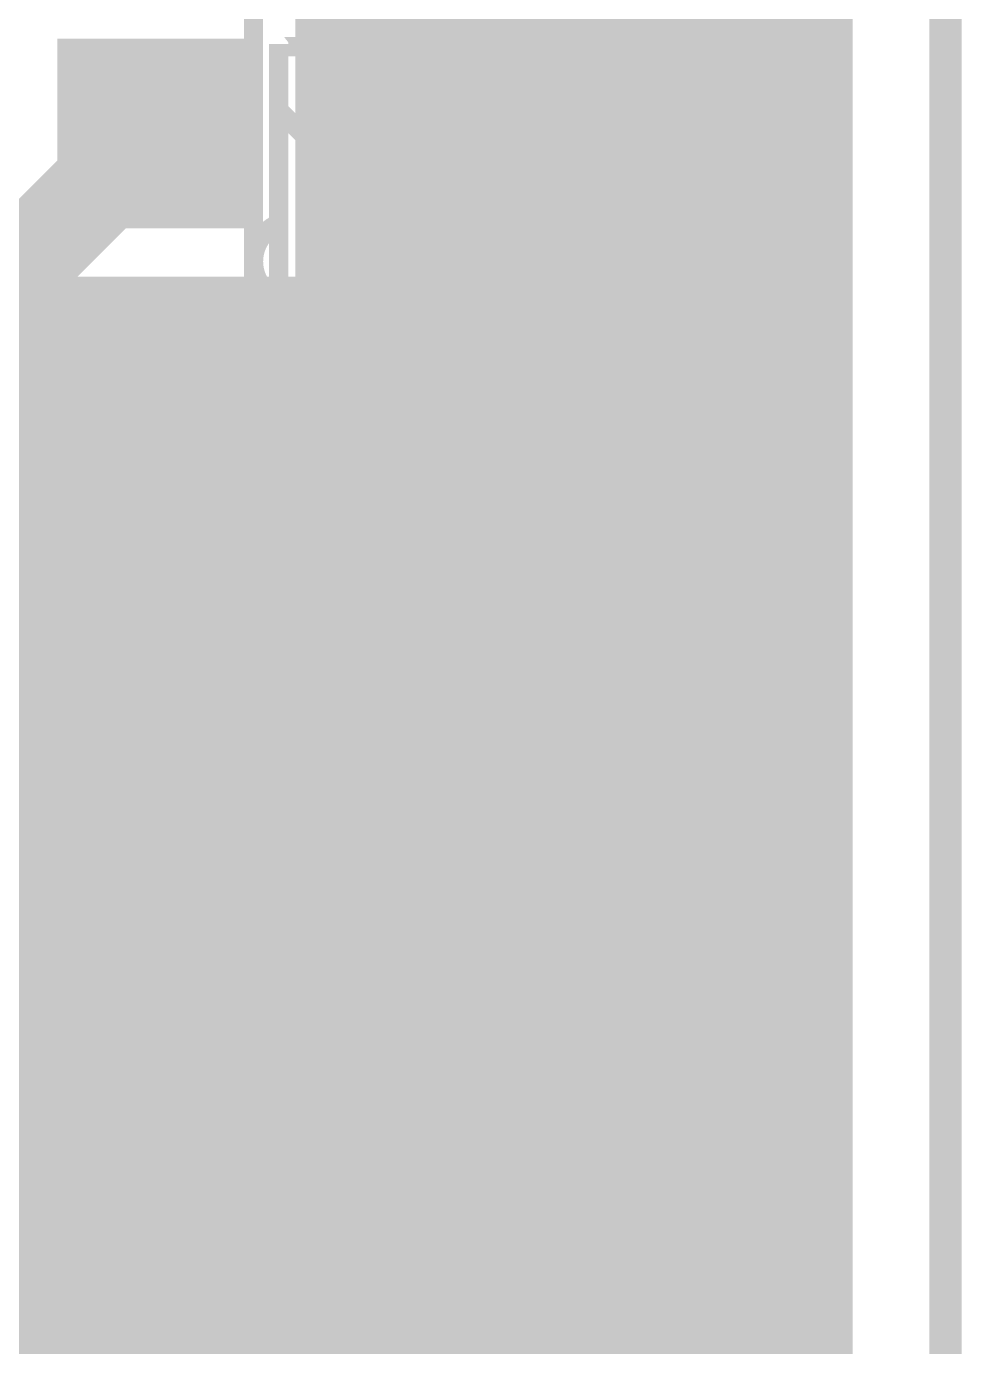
# Model space of a CAD drawing. Extents: x 980 to 1163, y 595 to 881.
# Drawn here: x 1138.9 to 1146.29, y 765.45 to 775.88 of the extents above; entities that cross this region are included whole.
import ezdxf

# ---------------------------------------------------------------- set-up
doc = ezdxf.new("R2010")
doc.units = 0
doc.header["$LTSCALE"] = 10
doc.header["$MEASUREMENT"] = 0
doc.layers.get('0').update_dxf_attribs({"linetype": 'CONTINUOUS'})
for name, color, linetype in [('22-304-2_BOT', 7, 'CONTINUOUS'), ('22-304-2_DRD', 7, 'CONTINUOUS'), ('22-304-2_DRL', 2, 'CONTINUOUS'), ('22-304-2_IN1', 4, 'CONTINUOUS'), ('22-304-2_IN2', 3, 'CONTINUOUS'), ('22-304-2_SMB', 5, 'CONTINUOUS'), ('22-304-2_SMT', 10, 'CONTINUOUS'), ('22-304-2_SPB', 14, 'CONTINUOUS'), ('22-304-2_SSB', 12, 'CONTINUOUS'), ('22-304-2_SST', 11, 'CONTINUOUS'), ('22-304-2_TOP', 13, 'CONTINUOUS'), ('THRUHOLE_TAP', 7, 'CONTINUOUS')]:
    doc.layers.add(name, color=color, linetype=linetype)

# ---------------------------------------------------------------- blocks, each defined once
blk = doc.blocks.new('RECTANGLE_3')
blk.add_solid([(0.4826, 0.4064), (0.4826, -0.4064), (-0.4826, 0.4064), (-0.4826, -0.4064)])
blk = doc.blocks.new('SQUARE_20')
blk.add_solid([(0.7493, 0.7493), (0.7493, -0.7493), (-0.7493, 0.7493), (-0.7493, -0.7493)])
blk = doc.blocks.new('ROUND_39')
at = {"const_width": 0.40005}
blk.add_lwpolyline([(-0.200024, 0, 1), (0.200024, 0, 1)], format="xyb", close=True, dxfattribs=at)
blk = doc.blocks.new('RECTANGLE_50')
blk.add_solid([(1.30048, 0.6477), (1.30048, -0.6477), (-1.30048, 0.6477), (-1.30048, -0.6477)])
blk = doc.blocks.new('ROUND_84')
at = {"const_width": 0.44958}
blk.add_lwpolyline([(-0.22479, 0, 1), (0.22479, 0, 1)], format="xyb", close=True, dxfattribs=at)
blk = doc.blocks.new('ROUND_88')
at = {"const_width": 0.10033}
blk.add_lwpolyline([(-0.050164, 0, 1), (0.050164, 0, 1)], format="xyb", close=True, dxfattribs=at)
blk = doc.blocks.new('ROUND_42')
at = {"const_width": 0.40005}
blk.add_lwpolyline([(-0.200024, 0, 1), (0.200024, 0, 1)], format="xyb", close=True, dxfattribs=at)
blk = doc.blocks.new('ROUND_80')
at = {"const_width": 0.10033}
blk.add_lwpolyline([(-0.050164, 0, 1), (0.050164, 0, 1)], format="xyb", close=True, dxfattribs=at)

msp = doc.modelspace()

# ---------------------------------------------------------------- linework, layer by layer
at = {"layer": '22-304-2_BOT'}
for points, const_width in [([(1145.297, 792.669), (1145.297, 735.499)], 0.254), ([(1145.145, 792.517), (1145.145, 735.712)], 0.254), ([(1144.916, 792.298), (1144.916, 735.991)], 0.254), ([(1144.459, 792.171), (1144.459, 769.032)], 0.254), ([(1144.688, 792.189), (1144.688, 736.235)], 0.254), ([(1141.259, 790.012), (1141.259, 770.848)], 0.254), ([(1141.487, 790.012), (1141.487, 770.848)], 0.254), ([(1141.716, 789.905), (1141.716, 770.848)], 0.254), ([(1141.944, 789.784), (1141.944, 770.848)], 0.254), ([(1142.173, 789.758), (1142.173, 751.422)], 0.254), ([(1142.402, 789.758), (1142.402, 751.422)], 0.254), ([(1142.63, 789.758), (1142.63, 769.032)], 0.254), ([(1142.859, 789.758), (1142.859, 769.032)], 0.254), ([(1144.23, 789.829), (1144.23, 769.032)], 0.254), ([(1143.087, 789.596), (1143.087, 769.032)], 0.254), ([(1144.002, 789.624), (1144.002, 769.032)], 0.254), ([(1143.316, 789.509), (1143.316, 769.032)], 0.254), ([(1143.545, 789.486), (1143.545, 769.032)], 0.254), ([(1143.773, 789.522), (1143.773, 769.032)], 0.254), ([(1141.147, 776.289), (1141.147, 773.774)], 0.254), ([(1145.297, 775.788), (1141.147, 775.788)], 0.254), ([(1145.297, 775.56), (1141.147, 775.56)], 0.254), ([(1145.297, 775.331), (1141.147, 775.331)], 0.254), ([(1145.297, 775.102), (1141.147, 775.102)], 0.254), ([(1145.297, 774.874), (1141.147, 774.874)], 0.254), ([(1145.297, 774.645), (1141.147, 774.645)], 0.254), ([(1145.297, 774.417), (1141.147, 774.417)], 0.254), ([(1145.297, 774.188), (1141.147, 774.188)], 0.254), ([(1145.297, 773.959), (1141.147, 773.959)], 0.254), ([(1145.297, 773.731), (1116.722, 773.731)], 0.254), ([(1141.147, 773.774), (1138.632, 773.774)], 0.254), ([(1138.973, 773.774), (1138.973, 770.848)], 0.254), ([(1139.201, 773.774), (1139.201, 770.848)], 0.254), ([(1139.43, 773.774), (1139.43, 770.848)], 0.254), ([(1139.658, 773.774), (1139.658, 770.848)], 0.254), ([(1139.887, 773.774), (1139.887, 770.848)], 0.254), ([(1140.116, 773.774), (1140.116, 770.848)], 0.254), ([(1140.344, 773.774), (1140.344, 770.848)], 0.254), ([(1140.573, 773.774), (1140.573, 770.848)], 0.254), ([(1140.801, 773.774), (1140.801, 770.848)], 0.254), ([(1141.03, 773.774), (1141.03, 770.848)], 0.254), ([(1145.297, 773.502), (1116.722, 773.502)], 0.254), ([(1145.297, 773.274), (1116.722, 773.274)], 0.254), ([(1145.297, 773.045), (1116.722, 773.045)], 0.254), ([(1145.297, 772.816), (1116.722, 772.816)], 0.254), ([(1145.297, 772.588), (1135.627, 772.588)], 0.254), ([(1145.297, 772.359), (1135.627, 772.359)], 0.254), ([(1145.297, 772.131), (1135.627, 772.131)], 0.254), ([(1145.297, 771.902), (1135.627, 771.902)], 0.254), ([(1145.297, 771.673), (1135.627, 771.673)], 0.254), ([(1145.297, 771.445), (1135.627, 771.445)], 0.254), ([(1145.297, 771.216), (1135.627, 771.216)], 0.254), ([(1145.297, 770.988), (1135.627, 770.988)], 0.254), ([(1140.344, 770.962), (1140.344, 769.692)], 0.254), ([(1140.344, 770.962), (1140.344, 769.692)], 0.254), ([(1142.153, 770.848), (1138.536, 770.848)], 0.254), ([(1140.344, 770.784), (1140.344, 769.692)], 0.381), ([(1142.153, 770.848), (1142.153, 768.536)], 0.254), ([(1145.297, 770.759), (1142.153, 770.759)], 0.254), ([(1145.297, 770.53), (1142.153, 770.53)], 0.254), ([(1145.297, 770.302), (1142.153, 770.302)], 0.254), ([(1145.297, 770.073), (1142.153, 770.073)], 0.254), ([(1145.297, 769.845), (1142.153, 769.845)], 0.254), ([(1138.599, 769.692), (1140.344, 769.692)], 0.381), ([(1142.089, 769.692), (1140.344, 769.692)], 0.381), ([(1145.297, 769.616), (1142.153, 769.616)], 0.254), ([(1145.297, 769.387), (1142.153, 769.387)], 0.254), ([(1145.297, 769.159), (1142.153, 769.159)], 0.254), ([(1143.519, 768.117), (1143.519, 769.184)], 0.254), ([(1144.51, 769.032), (1142.529, 769.032)], 0.254), ([(1142.529, 769.032), (1142.529, 767.609)], 0.254), ([(1143.519, 768.968), (1143.519, 768.117)], 0.381), ([(1144.51, 769.032), (1144.51, 767.609)], 0.254), ([(1142.529, 768.93), (1142.153, 768.93)], 0.254), ([(1145.297, 768.93), (1144.51, 768.93)], 0.254), ([(1142.529, 768.702), (1142.153, 768.702)], 0.254), ([(1145.297, 768.702), (1144.51, 768.702)], 0.254), ([(1139.94, 768.473), (1116.722, 768.473)], 0.254), ([(1140.108, 768.536), (1138.536, 768.536)], 0.254), ([(1138.973, 768.536), (1138.973, 767.546)], 0.254), ([(1139.201, 768.536), (1139.201, 767.546)], 0.254), ([(1139.43, 768.536), (1139.43, 767.546)], 0.254), ([(1139.658, 768.536), (1139.658, 768.255)], 0.254), ([(1139.887, 768.536), (1139.887, 768.445)], 0.254), ([(1142.153, 768.536), (1140.58, 768.536)], 0.254), ([(1142.529, 768.473), (1140.748, 768.473)], 0.254), ([(1140.801, 768.536), (1140.801, 768.445)], 0.254), ([(1141.03, 768.536), (1141.03, 768.255)], 0.254), ([(1141.259, 768.536), (1141.259, 767.546)], 0.254), ([(1141.487, 768.536), (1141.487, 767.546)], 0.254), ([(1141.716, 768.536), (1141.716, 767.546)], 0.254), ([(1141.944, 768.536), (1141.944, 767.546)], 0.254), ([(1145.297, 768.473), (1144.51, 768.473)], 0.254), ([(1139.648, 768.244), (1128.635, 768.244)], 0.254), ([(1142.529, 768.244), (1141.038, 768.244)], 0.254), ([(1142.592, 768.117), (1143.519, 768.117)], 0.381), ([(1144.446, 768.117), (1143.519, 768.117)], 0.381), ([(1145.297, 768.244), (1144.51, 768.244)], 0.254), ([(1139.509, 768.016), (1128.635, 768.016)], 0.254), ([(1142.529, 768.016), (1141.18, 768.016)], 0.254), ([(1145.297, 768.016), (1144.51, 768.016)], 0.254), ([(1140.344, 767.66), (1140.344, 766.39)], 0.635), ([(1140.344, 767.66), (1140.344, 766.39)], 0.635), ([(1139.445, 767.787), (1135.627, 767.787)], 0.254), ([(1142.529, 767.787), (1141.243, 767.787)], 0.254), ([(1145.297, 767.787), (1144.51, 767.787)], 0.254), ([(1139.443, 767.559), (1135.627, 767.559)], 0.254), ([(1139.443, 767.546), (1138.536, 767.546)], 0.254), ([(1142.153, 767.546), (1141.243, 767.546)], 0.254), ([(1142.529, 767.559), (1141.246, 767.559)], 0.254), ([(1142.153, 767.546), (1142.153, 765.234)], 0.254), ([(1142.529, 767.609), (1142.529, 767.203)], 0.254), ([(1144.51, 767.609), (1144.51, 767.203)], 0.254), ([(1145.297, 767.559), (1144.51, 767.559)], 0.254), ([(1142.529, 767.33), (1142.153, 767.33)], 0.254), ([(1145.297, 767.33), (1144.51, 767.33)], 0.254), ([(1142.529, 767.203), (1142.529, 765.781)], 0.254), ([(1144.51, 767.203), (1144.51, 765.781)], 0.254), ([(1142.529, 767.101), (1142.153, 767.101)], 0.254), ([(1145.297, 767.101), (1144.51, 767.101)], 0.254), ([(1142.529, 766.873), (1142.153, 766.873)], 0.254), ([(1145.297, 766.873), (1144.51, 766.873)], 0.254), ([(1143.519, 766.695), (1143.519, 765.628), (1143.519, 766.695)], 0.254), ([(1142.529, 766.644), (1142.153, 766.644)], 0.254), ([(1145.297, 766.644), (1144.51, 766.644)], 0.254), ([(1142.529, 766.416), (1142.153, 766.416)], 0.254), ([(1145.297, 766.416), (1144.51, 766.416)], 0.254), ([(1142.529, 766.187), (1142.153, 766.187)], 0.254), ([(1145.297, 766.187), (1144.51, 766.187)], 0.254), ([(1142.529, 765.958), (1142.153, 765.958)], 0.254), ([(1145.297, 765.958), (1144.51, 765.958)], 0.254), ([(1142.625, 765.781), (1142.529, 765.781)], 0.254), ([(1144.51, 765.781), (1144.413, 765.781)], 0.254), ([(1144.459, 765.781), (1144.459, 751.422)], 0.254), ([(1142.618, 765.73), (1142.153, 765.73)], 0.254), ([(1145.297, 765.73), (1144.421, 765.73)], 0.254), ([(1142.62, 765.501), (1142.153, 765.501)], 0.254), ([(1142.63, 765.445), (1142.63, 751.422)], 0.254), ([(1145.297, 765.501), (1144.418, 765.501)], 0.254)]:
    msp.add_lwpolyline(points, dxfattribs=dict(at, const_width=const_width))
at = {"layer": '22-304-2_BOT', "const_width": 0.254}
for points in [[(1140.108, 768.536, 0.339035), (1139.437, 767.66)], [(1141.251, 767.66, 0.339034), (1140.58, 768.536)], [(1139.437, 767.66, 0.031532), (1139.445, 767.546)], [(1141.243, 767.546, 0.031621), (1141.251, 767.66)], [(1142.625, 765.781, 0.042233), (1142.612, 765.628)], [(1142.625, 765.781, 0.042233), (1142.612, 765.628)], [(1144.426, 765.628, 0.042233), (1144.413, 765.781)], [(1144.426, 765.628, 0.042233), (1144.413, 765.781)], [(1142.612, 765.628, 0.414214), (1143.519, 764.721)], [(1142.612, 765.628, 0.414214), (1143.519, 764.721)], [(1143.519, 764.721, 0.414214), (1144.426, 765.628)], [(1143.519, 764.721, 0.414214), (1144.426, 765.628)]]:
    msp.add_lwpolyline(points, format="xyb", dxfattribs=at)
at = {"layer": '22-304-2_DRD', "const_width": 0.254}
for points in [[(1051.358, 645.692), (1051.358, 787.691), (1054.36, 790.69), (1093.159, 790.69), (1096.158, 787.691), (1096.158, 730.69), (1099.158, 727.691), (1143.159, 727.691), (1146.158, 730.69), (1146.158, 819.692), (1143.159, 822.692), (1121.66, 822.692), (1113.659, 830.69), (1113.659, 856.69), (1105.658, 864.691), (1041.858, 864.691), (1033.86, 856.69), (1033.86, 830.69), (1025.859, 822.692), (1004.36, 822.692), (1001.361, 819.692), (1001.361, 758.691), (1024.36, 735.692), (1024.36, 645.692)], [(1139.89, 775.666), (1139.89, 774.396)], [(1140.525, 775.031), (1139.255, 775.031)], [(1140.09, 771.597), (1139.709, 771.216)], [(1140.09, 771.597), (1139.709, 771.216)], [(1140.598, 771.597), (1140.09, 771.597)], [(1140.598, 771.597), (1140.09, 771.597)], [(1140.979, 771.216), (1140.598, 771.597)], [(1140.979, 771.216), (1140.598, 771.597)], [(1140.09, 771.343), (1140.09, 771.216)], [(1140.217, 771.343), (1140.09, 771.343)], [(1140.09, 771.343), (1140.09, 771.216)], [(1140.217, 771.343), (1140.09, 771.343)], [(1140.217, 771.216), (1140.217, 771.343)], [(1140.217, 771.216), (1140.217, 771.343)], [(1140.471, 771.343), (1140.471, 771.216)], [(1140.598, 771.343), (1140.471, 771.343)], [(1140.471, 771.343), (1140.471, 771.216)], [(1140.598, 771.343), (1140.471, 771.343)], [(1140.598, 771.216), (1140.598, 771.343)], [(1140.598, 771.216), (1140.598, 771.343)], [(1139.709, 771.216), (1139.709, 770.708)], [(1139.709, 771.216), (1139.709, 770.708)], [(1140.09, 771.216), (1140.217, 771.216)], [(1140.09, 771.216), (1140.217, 771.216)], [(1140.471, 771.216), (1140.598, 771.216)], [(1140.471, 771.216), (1140.598, 771.216)], [(1140.979, 770.708), (1140.979, 771.216)], [(1140.979, 770.708), (1140.979, 771.216)], [(1140.217, 770.581), (1139.963, 770.835)], [(1140.217, 770.581), (1139.963, 770.835)], [(1140.725, 770.835), (1140.471, 770.581)], [(1140.725, 770.835), (1140.471, 770.581)], [(1139.709, 770.708), (1140.09, 770.327)], [(1139.709, 770.708), (1140.09, 770.327)], [(1140.598, 770.327), (1140.979, 770.708)], [(1140.598, 770.327), (1140.979, 770.708)], [(1140.471, 770.581), (1140.217, 770.581)], [(1140.471, 770.581), (1140.217, 770.581)], [(1140.09, 770.327), (1140.598, 770.327)], [(1140.09, 770.327), (1140.598, 770.327)], [(1143.265, 769.819), (1142.884, 769.438)], [(1143.773, 769.819), (1143.265, 769.819)], [(1144.154, 769.438), (1143.773, 769.819)], [(1143.265, 769.565), (1143.265, 769.438)], [(1143.392, 769.565), (1143.265, 769.565)], [(1143.392, 769.438), (1143.392, 769.565)], [(1143.646, 769.565), (1143.646, 769.438)], [(1143.773, 769.565), (1143.646, 769.565)], [(1143.773, 769.438), (1143.773, 769.565)], [(1142.884, 769.438), (1142.884, 768.93)], [(1143.265, 769.438), (1143.392, 769.438)], [(1143.646, 769.438), (1143.773, 769.438)], [(1144.154, 768.93), (1144.154, 769.438)], [(1143.392, 768.803), (1143.138, 769.057)], [(1143.9, 769.057), (1143.646, 768.803)], [(1142.884, 768.93), (1143.265, 768.549)], [(1143.773, 768.549), (1144.154, 768.93)], [(1143.646, 768.803), (1143.392, 768.803)], [(1143.265, 768.549), (1143.773, 768.549)], [(1140.09, 768.295), (1139.709, 767.914)], [(1140.09, 768.295), (1139.709, 767.914)], [(1140.598, 768.295), (1140.09, 768.295)], [(1140.598, 768.295), (1140.09, 768.295)], [(1140.979, 767.914), (1140.598, 768.295)], [(1140.979, 767.914), (1140.598, 768.295)], [(1140.09, 768.041), (1140.09, 767.914)], [(1140.217, 768.041), (1140.09, 768.041)], [(1140.09, 768.041), (1140.09, 767.914)], [(1140.217, 768.041), (1140.09, 768.041)], [(1140.217, 767.914), (1140.217, 768.041)], [(1140.217, 767.914), (1140.217, 768.041)], [(1140.471, 768.041), (1140.471, 767.914)], [(1140.598, 768.041), (1140.471, 768.041)], [(1140.471, 768.041), (1140.471, 767.914)], [(1140.598, 768.041), (1140.471, 768.041)], [(1140.598, 767.914), (1140.598, 768.041)], [(1140.598, 767.914), (1140.598, 768.041)], [(1139.709, 767.914), (1139.709, 767.406)], [(1139.709, 767.914), (1139.709, 767.406)], [(1140.09, 767.914), (1140.217, 767.914)], [(1140.09, 767.914), (1140.217, 767.914)], [(1140.471, 767.914), (1140.598, 767.914)], [(1140.471, 767.914), (1140.598, 767.914)], [(1140.979, 767.406), (1140.979, 767.914)], [(1140.979, 767.406), (1140.979, 767.914)], [(1140.217, 767.279), (1139.963, 767.533)], [(1140.217, 767.279), (1139.963, 767.533)], [(1140.725, 767.533), (1140.471, 767.279)], [(1140.725, 767.533), (1140.471, 767.279)], [(1139.709, 767.406), (1140.09, 767.025)], [(1139.709, 767.406), (1140.09, 767.025)], [(1140.598, 767.025), (1140.979, 767.406)], [(1140.598, 767.025), (1140.979, 767.406)], [(1140.471, 767.279), (1140.217, 767.279)], [(1140.471, 767.279), (1140.217, 767.279)], [(1140.09, 767.025), (1140.598, 767.025)], [(1140.09, 767.025), (1140.598, 767.025)], [(1143.265, 766.263), (1142.884, 765.882)], [(1143.265, 766.263), (1142.884, 765.882)], [(1143.773, 766.263), (1143.265, 766.263)], [(1143.773, 766.263), (1143.265, 766.263)], [(1144.154, 765.882), (1143.773, 766.263)], [(1144.154, 765.882), (1143.773, 766.263)], [(1143.265, 766.009), (1143.265, 765.882)], [(1143.392, 766.009), (1143.265, 766.009)], [(1143.265, 766.009), (1143.265, 765.882)], [(1143.392, 766.009), (1143.265, 766.009)], [(1143.392, 765.882), (1143.392, 766.009)], [(1143.392, 765.882), (1143.392, 766.009)], [(1143.646, 766.009), (1143.646, 765.882)], [(1143.773, 766.009), (1143.646, 766.009)], [(1143.646, 766.009), (1143.646, 765.882)], [(1143.773, 766.009), (1143.646, 766.009)], [(1143.773, 765.882), (1143.773, 766.009)], [(1143.773, 765.882), (1143.773, 766.009)], [(1142.884, 765.882), (1142.884, 765.374)], [(1142.884, 765.882), (1142.884, 765.374)], [(1143.265, 765.882), (1143.392, 765.882)], [(1143.265, 765.882), (1143.392, 765.882)], [(1143.646, 765.882), (1143.773, 765.882)], [(1143.646, 765.882), (1143.773, 765.882)], [(1144.154, 765.374), (1144.154, 765.882)], [(1144.154, 765.374), (1144.154, 765.882)], [(1143.392, 765.247), (1143.138, 765.501)], [(1143.392, 765.247), (1143.138, 765.501)], [(1143.9, 765.501), (1143.646, 765.247)], [(1143.9, 765.501), (1143.646, 765.247)], [(1142.884, 765.374), (1143.265, 764.993)], [(1142.884, 765.374), (1143.265, 764.993)], [(1143.773, 764.993), (1144.154, 765.374)], [(1143.773, 764.993), (1144.154, 765.374)]]:
    msp.add_lwpolyline(points, dxfattribs=at)
at = {"layer": '22-304-2_DRL', "const_width": 0.254}
msp.add_lwpolyline([(1051.358, 645.692), (1051.358, 787.691), (1054.36, 790.69), (1093.159, 790.69), (1096.158, 787.691), (1096.158, 730.69), (1099.158, 727.691), (1143.159, 727.691), (1146.158, 730.69), (1146.158, 819.692), (1143.159, 822.692), (1121.66, 822.692), (1113.659, 830.69), (1113.659, 856.69), (1105.658, 864.691), (1041.858, 864.691), (1033.86, 856.69), (1033.86, 830.69), (1025.859, 822.692), (1004.36, 822.692), (1001.361, 819.692), (1001.361, 758.691), (1024.36, 735.692), (1024.36, 645.692)], dxfattribs=at)
at = {"layer": '22-304-2_IN1', "const_width": 0.254}
for points in [[(1144.815, 818.943), (1144.815, 759.913)], [(1145.043, 818.714), (1145.043, 759.913)], [(1144.586, 816.944), (1144.586, 759.913)], [(1141.386, 814.19), (1141.386, 759.913)], [(1141.157, 796.515), (1141.157, 771.366)], [(1141.614, 790.972), (1141.614, 759.913)], [(1141.843, 790.533), (1141.843, 759.913)], [(1142.071, 790.358), (1142.071, 759.913)], [(1142.3, 790.271), (1142.3, 759.913)], [(1142.529, 790.248), (1142.529, 759.913)], [(1144.357, 790.045), (1144.357, 769.532)], [(1142.757, 789.9), (1142.757, 769.677)], [(1142.986, 789.659), (1142.986, 769.918)], [(1144.129, 789.72), (1144.129, 769.857)], [(1143.214, 789.537), (1143.214, 770.038)], [(1143.9, 789.57), (1143.9, 770.007)], [(1143.443, 789.489), (1143.443, 770.088)], [(1143.672, 789.499), (1143.672, 770.078)], [(1141.147, 776.289), (1141.147, 773.774)], [(1145.043, 775.915), (1141.147, 775.915)], [(1145.043, 775.687), (1141.147, 775.687)], [(1145.043, 775.458), (1141.147, 775.458)], [(1145.043, 775.229), (1141.147, 775.229)], [(1145.043, 775.001), (1141.147, 775.001)], [(1145.043, 774.772), (1141.147, 774.772)], [(1145.043, 774.544), (1141.147, 774.544)], [(1145.043, 774.315), (1141.147, 774.315)], [(1145.043, 774.086), (1141.147, 774.086)], [(1145.043, 773.858), (1141.147, 773.858)], [(1141.147, 773.774), (1138.632, 773.774)], [(1138.871, 773.774), (1138.871, 763.599)], [(1139.1, 773.774), (1139.1, 763.723)], [(1139.328, 773.774), (1139.328, 763.802)], [(1139.557, 773.774), (1139.557, 771.414)], [(1139.785, 773.774), (1139.785, 771.676)], [(1140.014, 773.774), (1140.014, 771.808)], [(1140.243, 773.774), (1140.243, 771.864)], [(1140.471, 773.774), (1140.471, 771.861)], [(1140.7, 773.774), (1140.7, 771.798)], [(1140.928, 773.774), (1140.928, 771.656)], [(1145.043, 773.629), (1133.852, 773.629)], [(1145.043, 773.401), (1131.327, 773.401)], [(1145.043, 773.172), (1131.327, 773.172)], [(1145.043, 772.943), (1131.327, 772.943)], [(1145.043, 772.715), (1131.327, 772.715)], [(1145.043, 772.486), (1131.327, 772.486)], [(1145.043, 772.258), (1131.327, 772.258)], [(1145.043, 772.029), (1135.859, 772.029)], [(1139.996, 771.8), (1136.379, 771.8)], [(1145.043, 771.8), (1140.692, 771.8)], [(1139.671, 771.572), (1136.562, 771.572)], [(1145.043, 771.572), (1141.017, 771.572)], [(1139.521, 771.343), (1136.654, 771.343)], [(1145.043, 771.343), (1141.167, 771.343)], [(1139.45, 771.115), (1136.679, 771.115)], [(1145.043, 771.115), (1141.238, 771.115)], [(1139.44, 770.886), (1136.646, 770.886)], [(1145.043, 770.886), (1141.249, 770.886)], [(1139.488, 770.657), (1136.55, 770.657)], [(1145.043, 770.657), (1141.198, 770.657)], [(1141.157, 770.558), (1141.157, 762.801)], [(1139.557, 770.51), (1139.557, 763.843)], [(1139.61, 770.429), (1136.354, 770.429)], [(1145.043, 770.429), (1141.078, 770.429)], [(1139.785, 770.246), (1139.785, 763.848)], [(1140.928, 770.266), (1140.928, 763.241)], [(1139.852, 770.2), (1131.327, 770.2)], [(1145.043, 770.2), (1140.837, 770.2)], [(1140.014, 770.116), (1140.014, 763.82)], [(1140.243, 770.06), (1140.243, 763.754)], [(1140.471, 770.063), (1140.471, 763.644)], [(1140.7, 770.127), (1140.7, 763.484)], [(1143.067, 769.972), (1131.327, 769.972)], [(1145.043, 769.972), (1143.971, 769.972)], [(1142.803, 769.743), (1131.327, 769.743)], [(1145.043, 769.743), (1144.233, 769.743)], [(1142.673, 769.514), (1131.327, 769.514)], [(1145.043, 769.514), (1144.365, 769.514)], [(1142.618, 769.286), (1131.327, 769.286)], [(1145.043, 769.286), (1144.421, 769.286)], [(1142.62, 769.057), (1131.327, 769.057)], [(1145.043, 769.057), (1144.418, 769.057)], [(1142.684, 768.829), (1131.327, 768.829)], [(1145.043, 768.829), (1144.355, 768.829)], [(1144.357, 768.836), (1144.357, 759.913)], [(1142.757, 768.691), (1142.757, 759.913)], [(1142.823, 768.6), (1131.327, 768.6)], [(1145.043, 768.6), (1144.213, 768.6)], [(1144.129, 768.511), (1144.129, 759.913)], [(1143.115, 768.371), (1131.327, 768.371)], [(1142.986, 768.45), (1142.986, 759.913)], [(1143.9, 768.361), (1143.9, 759.913)], [(1145.043, 768.371), (1143.923, 768.371)], [(1143.214, 768.328), (1143.214, 759.913)], [(1143.443, 768.28), (1143.443, 759.913)], [(1143.672, 768.29), (1143.672, 759.913)], [(1145.043, 768.143), (1131.327, 768.143)], [(1145.043, 767.914), (1131.327, 767.914)], [(1145.043, 767.686), (1131.327, 767.686)], [(1145.043, 767.457), (1131.327, 767.457)], [(1145.043, 767.228), (1131.327, 767.228)], [(1145.043, 767), (1131.327, 767)], [(1145.043, 766.771), (1131.327, 766.771)], [(1145.043, 766.543), (1131.327, 766.543)], [(1145.043, 766.314), (1131.327, 766.314)], [(1145.043, 766.085), (1131.327, 766.085)], [(1145.043, 765.857), (1131.327, 765.857)], [(1145.043, 765.628), (1131.327, 765.628)], [(1145.043, 765.4), (1131.327, 765.4)]]:
    msp.add_lwpolyline(points, dxfattribs=at)
for points in [[(1140.344, 771.869, 0.414214), (1139.437, 770.962)], [(1141.251, 770.962, 0.414214), (1140.344, 771.869)], [(1139.437, 770.962, 0.414214), (1140.344, 770.055)], [(1140.344, 770.055, 0.414214), (1141.251, 770.962)], [(1143.519, 770.091, 0.414214), (1142.612, 769.184)], [(1144.426, 769.184, 0.414214), (1143.519, 770.091)], [(1142.612, 769.184, 0.414214), (1143.519, 768.277)], [(1143.519, 768.277, 0.414214), (1144.426, 769.184)]]:
    msp.add_lwpolyline(points, format="xyb", dxfattribs=at)
at = {"layer": '22-304-2_IN2'}
for points, const_width in [([(1141.16, 817.691), (1141.16, 817.391), (1144.789, 813.761), (1144.789, 737.561), (1141.614, 734.386), (1141.614, 733.116), (1141.16, 732.692)], 1.27), ([(1141.487, 791.01), (1141.487, 736.304)], 0.254), ([(1141.716, 790.497), (1141.716, 736.276)], 0.254), ([(1141.944, 790.294), (1141.944, 736.502)], 0.254), ([(1142.173, 790.182), (1142.173, 736.731)], 0.254), ([(1142.402, 790.134), (1142.402, 736.959)], 0.254), ([(1142.63, 789.88), (1142.63, 766.141)], 0.254), ([(1142.859, 789.608), (1142.859, 766.413)], 0.254), ([(1143.087, 789.461), (1143.087, 766.558)], 0.254), ([(1143.316, 789.387), (1143.316, 766.634)], 0.254), ([(1143.527, 789.367), (1143.527, 766.654)], 0.254), ([(1143.545, 789.367), (1143.545, 766.654)], 0.254), ([(1141.259, 776.903), (1141.259, 768.125)], 0.254), ([(1141.264, 776.408), (1141.264, 773.655)], 0.254), ([(1143.527, 775.788), (1141.264, 775.788)], 0.254), ([(1143.527, 775.56), (1141.264, 775.56)], 0.254), ([(1143.527, 775.331), (1141.264, 775.331)], 0.254), ([(1143.527, 775.102), (1141.264, 775.102)], 0.254), ([(1143.527, 774.874), (1141.264, 774.874)], 0.254), ([(1143.527, 774.645), (1141.264, 774.645)], 0.254), ([(1143.527, 774.417), (1141.264, 774.417)], 0.254), ([(1143.527, 774.188), (1141.264, 774.188)], 0.254), ([(1143.527, 773.959), (1141.264, 773.959)], 0.254), ([(1143.527, 773.731), (1141.264, 773.731)], 0.254), ([(1141.264, 773.655), (1138.513, 773.655)], 0.254), ([(1138.973, 773.655), (1138.973, 763.794)], 0.254), ([(1139.201, 773.655), (1139.201, 763.888)], 0.254), ([(1139.43, 773.655), (1139.43, 768.125)], 0.254), ([(1139.658, 773.655), (1139.658, 768.422)], 0.254), ([(1139.887, 773.655), (1139.887, 768.58)], 0.254), ([(1140.116, 773.655), (1140.116, 768.661)], 0.254), ([(1140.344, 773.655), (1140.344, 768.686)], 0.254), ([(1140.573, 773.655), (1140.573, 768.661)], 0.254), ([(1140.801, 773.655), (1140.801, 768.58)], 0.254), ([(1141.03, 773.655), (1141.03, 768.422)], 0.254), ([(1143.527, 773.502), (1099.062, 773.502)], 0.254), ([(1143.527, 773.274), (1099.062, 773.274)], 0.254), ([(1143.527, 773.045), (1099.062, 773.045)], 0.254), ([(1143.527, 772.816), (1099.062, 772.816)], 0.254), ([(1143.527, 772.588), (1099.062, 772.588)], 0.254), ([(1143.527, 772.359), (1099.062, 772.359)], 0.254), ([(1143.527, 772.131), (1099.062, 772.131)], 0.254), ([(1143.527, 771.902), (1099.062, 771.902)], 0.254), ([(1143.527, 771.673), (1099.062, 771.673)], 0.254), ([(1143.527, 771.445), (1099.062, 771.445)], 0.254), ([(1143.527, 771.216), (1099.062, 771.216)], 0.254), ([(1143.527, 770.988), (1099.062, 770.988)], 0.254), ([(1143.527, 770.759), (1099.062, 770.759)], 0.254), ([(1143.527, 770.53), (1099.062, 770.53)], 0.254), ([(1143.527, 770.302), (1099.062, 770.302)], 0.254), ([(1143.527, 770.073), (1099.062, 770.073)], 0.254), ([(1143.527, 769.845), (1099.062, 769.845)], 0.254), ([(1143.527, 769.616), (1099.062, 769.616)], 0.254), ([(1143.527, 769.387), (1099.062, 769.387)], 0.254), ([(1143.527, 769.159), (1099.062, 769.159)], 0.254), ([(1143.527, 768.93), (1099.062, 768.93)], 0.254), ([(1143.527, 768.702), (1099.062, 768.702)], 0.254), ([(1139.717, 768.473), (1099.062, 768.473)], 0.254), ([(1143.527, 768.473), (1140.969, 768.473)], 0.254), ([(1139.501, 768.244), (1099.062, 768.244)], 0.254), ([(1143.527, 768.244), (1141.188, 768.244)], 0.254), ([(1139.382, 768.016), (1099.062, 768.016)], 0.254), ([(1143.527, 768.016), (1141.307, 768.016)], 0.254), ([(1139.326, 767.787), (1099.062, 767.787)], 0.254), ([(1143.527, 767.787), (1141.363, 767.787)], 0.254), ([(1139.323, 767.559), (1099.062, 767.559)], 0.254), ([(1143.527, 767.559), (1141.365, 767.559)], 0.254), ([(1139.371, 767.33), (1099.062, 767.33)], 0.254), ([(1143.527, 767.33), (1141.315, 767.33)], 0.254), ([(1139.43, 767.193), (1139.43, 763.944)], 0.254), ([(1141.259, 767.193), (1141.259, 762.87)], 0.254), ([(1139.483, 767.101), (1099.062, 767.101)], 0.254), ([(1143.527, 767.101), (1141.205, 767.101)], 0.254), ([(1139.658, 766.896), (1139.658, 763.967)], 0.254), ([(1141.03, 766.896), (1141.03, 763.302)], 0.254), ([(1139.686, 766.873), (1099.062, 766.873)], 0.254), ([(1143.527, 766.873), (1141.002, 766.873)], 0.254), ([(1139.887, 766.741), (1139.887, 763.959)], 0.254), ([(1140.801, 766.741), (1140.801, 763.553)], 0.254), ([(1140.199, 766.644), (1099.062, 766.644)], 0.254), ([(1140.116, 766.659), (1140.116, 763.916)], 0.254), ([(1140.344, 766.634), (1140.344, 763.84)], 0.254), ([(1143.527, 766.644), (1140.489, 766.644)], 0.254), ([(1140.573, 766.659), (1140.573, 763.723)], 0.254), ([(1142.861, 766.416), (1099.062, 766.416)], 0.254), ([(1142.658, 766.187), (1099.062, 766.187)], 0.254), ([(1142.546, 765.958), (1099.062, 765.958)], 0.254), ([(1142.498, 765.73), (1099.062, 765.73)], 0.254), ([(1142.501, 765.501), (1121.312, 765.501)], 0.254)]:
    msp.add_lwpolyline(points, dxfattribs=dict(at, const_width=const_width))
at = {"layer": '22-304-2_IN2', "const_width": 0.254}
for points in [[(1140.344, 768.686, 0.414214), (1139.318, 767.66)], [(1141.37, 767.66, 0.414214), (1140.344, 768.686)], [(1139.318, 767.66, 0.414214), (1140.344, 766.634)], [(1140.344, 766.634, 0.414214), (1141.37, 767.66)], [(1143.519, 766.654, 0.414214), (1142.493, 765.628)], [(1143.519, 766.654, 0.414214), (1142.493, 765.628)], [(1142.493, 765.628, 0.414214), (1143.519, 764.602)], [(1142.493, 765.628, 0.414214), (1143.519, 764.602)]]:
    msp.add_lwpolyline(points, format="xyb", dxfattribs=at)
at = {"layer": '22-304-2_SMB', "const_width": 0.254}
for points in [[(1144.789, 773.121), (1144.789, 768.676), (1116.849, 768.676)], [(1144.789, 773.121), (1138.439, 773.121)], [(1138.896, 773.121), (1138.896, 768.676)], [(1139.125, 773.121), (1139.125, 768.676)], [(1139.354, 773.121), (1139.354, 768.676)], [(1139.582, 773.121), (1139.582, 768.676)], [(1139.811, 773.121), (1139.811, 768.676)], [(1140.039, 773.121), (1140.039, 768.676)], [(1140.268, 773.121), (1140.268, 768.676)], [(1140.497, 773.121), (1140.497, 768.676)], [(1140.725, 773.121), (1140.725, 768.676)], [(1140.954, 773.121), (1140.954, 768.676)], [(1141.182, 773.121), (1141.182, 768.676)], [(1141.411, 773.121), (1141.411, 768.676)], [(1141.64, 773.121), (1141.64, 768.676)], [(1141.868, 773.121), (1141.868, 768.676)], [(1142.097, 773.121), (1142.097, 768.676)], [(1142.325, 773.121), (1142.325, 768.676)], [(1142.554, 773.121), (1142.554, 768.676)], [(1142.783, 773.121), (1142.783, 768.676)], [(1143.011, 773.121), (1143.011, 768.676)], [(1143.24, 773.121), (1143.24, 768.676)], [(1143.468, 773.121), (1143.468, 768.676)], [(1143.697, 773.121), (1143.697, 768.676)], [(1143.926, 773.121), (1143.926, 768.676)], [(1144.154, 773.121), (1144.154, 768.676)], [(1144.383, 773.121), (1144.383, 768.676)], [(1144.611, 773.121), (1144.611, 768.676)], [(1144.789, 772.893), (1116.849, 772.893)], [(1144.789, 772.664), (1116.849, 772.664)], [(1144.789, 772.435), (1116.849, 772.435)], [(1144.789, 772.207), (1116.849, 772.207)], [(1144.789, 771.978), (1116.849, 771.978)], [(1144.789, 771.75), (1116.849, 771.75)], [(1144.789, 771.521), (1116.849, 771.521)], [(1144.789, 771.292), (1116.849, 771.292)], [(1144.789, 771.064), (1116.849, 771.064)], [(1144.789, 770.835), (1116.849, 770.835)], [(1144.789, 770.607), (1116.849, 770.607)], [(1144.789, 770.378), (1116.849, 770.378)], [(1144.789, 770.149), (1116.849, 770.149)], [(1144.789, 769.921), (1116.849, 769.921)], [(1144.789, 769.692), (1116.849, 769.692)], [(1144.789, 769.464), (1116.849, 769.464)], [(1144.789, 769.235), (1116.849, 769.235)], [(1144.789, 769.006), (1116.849, 769.006)], [(1144.789, 768.778), (1116.849, 768.778)]]:
    msp.add_lwpolyline(points, dxfattribs=at)
at = {"layer": '22-304-2_SSB', "const_width": 0.152}
for points in [[(1139.994, 773.164), (1139.994, 772.689), (1140.672, 772.928), (1140.672, 773.045), (1139.656, 773.045)], [(1139.826, 771.851), (1139.656, 771.971), (1139.656, 772.207), (1139.826, 772.326), (1139.994, 772.326), (1140.334, 772.09), (1140.672, 772.326), (1140.672, 771.851)], [(1139.826, 771.488), (1139.656, 771.43), (1139.656, 771.074), (1139.826, 771.013), (1140.502, 771.013), (1140.672, 771.074), (1140.672, 771.43), (1140.502, 771.488)], [(1143.237, 770.906), (1143.07, 770.965), (1143.07, 771.32), (1143.237, 771.379), (1143.578, 771.379), (1143.745, 771.262), (1143.745, 770.906), (1144.086, 770.906), (1144.086, 771.379)], [(1143.237, 770.068), (1143.07, 770.185), (1143.07, 770.424), (1143.237, 770.541), (1143.408, 770.541), (1143.745, 770.304), (1144.086, 770.541), (1144.086, 770.068)], [(1139.201, 770.581), (1141.868, 770.581), (1141.868, 765.501), (1138.82, 765.501), (1138.82, 770.581), (1139.201, 770.581)], [(1143.237, 769.702), (1143.07, 769.644), (1143.07, 769.288), (1143.237, 769.23), (1143.916, 769.23), (1144.086, 769.288), (1144.086, 769.644), (1143.916, 769.702)], [(1144.345, 768.867), (1144.345, 765.946), (1142.706, 765.946), (1142.706, 768.867), (1144.345, 768.867)]]:
    msp.add_lwpolyline(points, dxfattribs=at)
at = {"layer": '22-304-2_SST'}
for points, const_width in [([(1140.888, 776.865), (1141.19, 777.165), (1141.19, 778.531), (1139.189, 778.531), (1139.189, 778.63), (1138.889, 778.63), (1137.888, 778.63), (1137.888, 772.832), (1138.889, 772.832), (1139.189, 772.832), (1141.49, 772.832), (1141.49, 774.917), (1141.19, 774.917), (1140.888, 775.217), (1140.888, 773.23), (1139.189, 773.23), (1138.978, 773.144), (1138.889, 772.931), (1138.889, 772.832)], 0.152), ([(1140.69, 778.232), (1140.69, 776.042), (1140.69, 773.23)], 0.152), ([(1141.49, 774.917), (1141.49, 775.392), (1141.34, 775.392), (1141.088, 775.717), (1141.49, 775.717), (1141.49, 776.367)], 0.152), ([(1141.088, 775.717), (1140.888, 775.717), (1140.888, 775.74)], 0.152), ([(1140.888, 775.717), (1140.888, 775.217)], 0.152), ([(1141.49, 775.392), (1141.49, 775.717)], 0.152), ([(1142.196, 774.29), (1142.196, 775.56), (1141.985, 775.349)], 0.254), ([(1139.189, 772.832), (1139.189, 772.931), (1141.19, 772.931), (1141.19, 774.917)], 0.152), ([(1142.407, 774.29), (1141.985, 774.29)], 0.254), ([(1139.128, 773.431), (1139.788, 773.431)], 0.152), ([(1140.888, 773.23), (1141.19, 772.931)], 0.152), ([(1138.889, 773.131), (1138.889, 772.931)], 0.152), ([(1139.189, 772.931), (1138.978, 773.144)], 0.152), ([(1139.567, 771.01), (1139.567, 772.026), (1139.448, 771.856)], 0.152), ([(1138.551, 771.348), (1138.551, 771.178), (1138.609, 771.01), (1138.848, 771.01), (1138.907, 771.178), (1138.907, 772.026)], 0.152), ([(1138.965, 772.026), (1138.729, 772.026)], 0.152), ([(1140.464, 771.518), (1140.108, 771.518), (1140.05, 771.686), (1140.05, 771.856), (1140.108, 772.026), (1140.464, 772.026), (1140.525, 771.856), (1140.525, 771.686), (1140.286, 771.01)], 0.152), ([(1139.686, 771.01), (1139.448, 771.01)], 0.152)]:
    msp.add_lwpolyline(points, dxfattribs=dict(at, const_width=const_width))
at = {"layer": '22-304-2_SST', "const_width": 0.152}
for points in [[(1139.89, 775.331, 0.414214), (1139.59, 775.031)], [(1140.189, 775.031, 0.414214), (1139.89, 775.331)], [(1139.59, 775.031, 0.414214), (1139.89, 774.732)], [(1139.89, 774.732, 0.414214), (1140.189, 775.031)], [(1140.888, 774.32, 0.30114), (1140.69, 774.02)], [(1140.69, 774.02, 0.301139), (1140.888, 773.721)], [(1139.09, 773.434, 0.414214), (1138.871, 773.215)], [(1139.128, 773.431, 0.043696), (1139.09, 773.434)], [(1138.871, 773.215, 0.043698), (1138.874, 773.177)]]:
    msp.add_lwpolyline(points, format="xyb", dxfattribs=at)
at = {"layer": '22-304-2_TOP'}
for points, const_width in [([(1007.629, 776.431), (1007.629, 778.582), (1024.647, 795.6), (1031.759, 795.6), (1035.188, 792.171), (1048.015, 792.171), (1049.158, 793.314), (1094.751, 793.314), (1098.561, 789.504), (1098.561, 777.312), (1102.117, 773.756), (1110.118, 773.756), (1111.642, 772.232), (1137.091, 772.232), (1139.89, 775.031)], 0.762), ([(1145.297, 784.526), (1145.297, 735.499)], 0.254), ([(1145.145, 784.373), (1145.145, 735.712)], 0.254), ([(1144.916, 784.145), (1144.916, 735.991)], 0.254), ([(1144.688, 783.916), (1144.688, 736.235)], 0.254), ([(1144.459, 783.688), (1144.459, 740.464)], 0.254), ([(1144.23, 783.459), (1144.23, 766.192)], 0.254), ([(1144.002, 783.23), (1144.002, 766.395)], 0.254), ([(1143.773, 783.002), (1143.773, 766.499)], 0.254), ([(1143.545, 782.773), (1143.545, 766.535)], 0.254), ([(1143.316, 782.545), (1143.316, 766.512)], 0.254), ([(1143.087, 782.316), (1143.087, 766.426)], 0.254), ([(1142.859, 782.092), (1142.859, 766.25)], 0.254), ([(1142.63, 781.955), (1142.63, 765.811)], 0.254), ([(1141.259, 781.897), (1141.259, 737.691)], 0.254), ([(1141.487, 781.897), (1141.487, 737.683)], 0.254), ([(1141.716, 781.897), (1141.716, 737.663)], 0.254), ([(1141.944, 781.897), (1141.944, 737.63)], 0.254), ([(1142.173, 781.897), (1142.173, 737.589)], 0.254), ([(1142.402, 781.899), (1142.402, 737.536)], 0.254), ([(1141.147, 776.289), (1141.147, 773.774)], 0.254), ([(1145.297, 775.788), (1141.147, 775.788)], 0.254), ([(1145.297, 775.56), (1141.147, 775.56)], 0.254), ([(1145.297, 775.331), (1141.147, 775.331)], 0.254), ([(1145.297, 775.102), (1141.147, 775.102)], 0.254), ([(1145.297, 774.874), (1141.147, 774.874)], 0.254), ([(1145.297, 774.645), (1141.147, 774.645)], 0.254), ([(1145.297, 774.417), (1141.147, 774.417)], 0.254), ([(1145.297, 774.188), (1141.147, 774.188)], 0.254), ([(1145.297, 773.959), (1141.147, 773.959)], 0.254), ([(1139.887, 773.774), (1137.723, 771.607)], 0.254), ([(1145.297, 773.731), (1139.844, 773.731)], 0.254), ([(1141.147, 773.774), (1139.887, 773.774)], 0.254), ([(1139.887, 773.771), (1139.887, 768.445)], 0.254), ([(1140.116, 773.774), (1140.116, 768.539)], 0.254), ([(1140.344, 773.774), (1140.344, 768.567)], 0.254), ([(1140.573, 773.774), (1140.573, 768.539)], 0.254), ([(1140.801, 773.774), (1140.801, 768.445)], 0.254), ([(1141.03, 773.774), (1141.03, 768.255)], 0.254), ([(1145.297, 773.502), (1139.615, 773.502)], 0.254), ([(1139.658, 773.543), (1139.658, 768.255)], 0.254), ([(1145.297, 773.274), (1139.387, 773.274)], 0.254), ([(1139.43, 773.314), (1139.43, 763.825)], 0.254), ([(1139.201, 773.086), (1139.201, 763.764)], 0.254), ([(1145.297, 773.045), (1139.158, 773.045)], 0.254), ([(1138.973, 772.857), (1138.973, 763.66)], 0.254), ([(1145.297, 772.816), (1138.929, 772.816)], 0.254), ([(1145.297, 772.588), (1138.701, 772.588)], 0.254), ([(1145.297, 772.359), (1138.472, 772.359)], 0.254), ([(1145.297, 772.131), (1138.244, 772.131)], 0.254), ([(1145.297, 771.902), (1138.015, 771.902)], 0.254), ([(1145.297, 771.673), (1137.786, 771.673)], 0.254), ([(1145.297, 771.445), (1137.502, 771.445)], 0.254), ([(1145.297, 771.216), (1098.117, 771.216)], 0.254), ([(1145.297, 770.988), (1098.117, 770.988)], 0.254), ([(1145.297, 770.759), (1098.117, 770.759)], 0.254), ([(1145.297, 770.53), (1098.117, 770.53)], 0.254), ([(1145.297, 770.302), (1098.117, 770.302)], 0.254), ([(1145.297, 770.073), (1098.117, 770.073)], 0.254), ([(1145.297, 769.845), (1098.178, 769.845)], 0.254), ([(1145.297, 769.616), (1098.406, 769.616)], 0.254), ([(1145.297, 769.387), (1098.635, 769.387)], 0.254), ([(1145.297, 769.159), (1098.864, 769.159)], 0.254), ([(1145.297, 768.93), (1099.092, 768.93)], 0.254), ([(1145.297, 768.702), (1099.321, 768.702)], 0.254), ([(1139.94, 768.473), (1099.549, 768.473)], 0.254), ([(1145.297, 768.473), (1140.748, 768.473)], 0.254), ([(1139.648, 768.244), (1099.778, 768.244)], 0.254), ([(1145.297, 768.244), (1141.038, 768.244)], 0.254), ([(1139.509, 768.016), (1100.007, 768.016)], 0.254), ([(1145.297, 768.016), (1141.18, 768.016)], 0.254), ([(1139.445, 767.787), (1100.235, 767.787)], 0.254), ([(1145.297, 767.787), (1141.243, 767.787)], 0.254), ([(1139.443, 767.559), (1100.464, 767.559)], 0.254), ([(1145.297, 767.559), (1141.246, 767.559)], 0.254), ([(1139.498, 767.33), (1100.692, 767.33)], 0.254), ([(1145.297, 767.33), (1141.19, 767.33)], 0.254), ([(1139.628, 767.101), (1100.921, 767.101)], 0.254), ([(1139.658, 767.066), (1139.658, 763.848)], 0.254), ([(1141.03, 767.066), (1141.03, 763.086)], 0.254), ([(1145.297, 767.101), (1141.058, 767.101)], 0.254), ([(1139.892, 766.873), (1101.15, 766.873)], 0.254), ([(1139.887, 766.875), (1139.887, 763.84)], 0.254), ([(1145.297, 766.873), (1140.796, 766.873)], 0.254), ([(1140.801, 766.875), (1140.801, 763.388)], 0.254), ([(1140.116, 766.781), (1140.116, 763.794)], 0.254), ([(1140.344, 766.753), (1140.344, 763.71)], 0.254), ([(1140.573, 766.781), (1140.573, 763.581)], 0.254), ([(1145.297, 766.644), (1120.088, 766.644)], 0.254), ([(1143.067, 766.416), (1120.403, 766.416)], 0.254), ([(1145.297, 766.416), (1143.971, 766.416)], 0.254), ([(1142.803, 766.187), (1120.631, 766.187)], 0.254), ([(1145.297, 766.187), (1144.233, 766.187)], 0.254), ([(1142.673, 765.958), (1120.86, 765.958)], 0.254), ([(1145.297, 765.958), (1144.365, 765.958)], 0.254), ([(1142.618, 765.73), (1121.089, 765.73)], 0.254), ([(1145.297, 765.73), (1144.421, 765.73)], 0.254), ([(1142.62, 765.501), (1121.317, 765.501)], 0.254), ([(1142.63, 765.445), (1142.63, 740.576)], 0.254), ([(1145.297, 765.501), (1144.418, 765.501)], 0.254)]:
    msp.add_lwpolyline(points, dxfattribs=dict(at, const_width=const_width))
at = {"layer": '22-304-2_TOP', "const_width": 0.254}
for points in [[(1140.344, 768.567, 0.414214), (1139.437, 767.66)], [(1141.251, 767.66, 0.414214), (1140.344, 768.567)], [(1139.437, 767.66, 0.414214), (1140.344, 766.753)], [(1140.344, 766.753, 0.414214), (1141.251, 767.66)], [(1143.519, 766.535, 0.414214), (1142.612, 765.628)], [(1143.519, 766.535, 0.414214), (1142.612, 765.628)], [(1144.426, 765.628, 0.414214), (1143.519, 766.535)], [(1144.426, 765.628, 0.414214), (1143.519, 766.535)], [(1142.612, 765.628, 0.414214), (1143.519, 764.721)], [(1142.612, 765.628, 0.414214), (1143.519, 764.721)], [(1143.519, 764.721, 0.414214), (1144.426, 765.628)], [(1143.519, 764.721, 0.414214), (1144.426, 765.628)]]:
    msp.add_lwpolyline(points, format="xyb", dxfattribs=at)

# ---------------------------------------------------------------- block references
at = {"layer": '22-304-2_BOT'}
for name, p in [('SQUARE_20', (1139.89, 775.031)), ('ROUND_39', (1140.344, 770.962)), ('RECTANGLE_50', (1140.344, 769.692)), ('ROUND_39', (1143.519, 769.184)), ('RECTANGLE_3', (1143.519, 768.117)), ('ROUND_39', (1140.344, 767.66)), ('RECTANGLE_50', (1140.344, 766.39)), ('RECTANGLE_3', (1143.519, 766.695)), ('ROUND_39', (1143.519, 765.628))]:
    msp.add_blockref(name, p, dxfattribs=at)
at = {"layer": '22-304-2_DRL'}
for name, p in [('ROUND_84', (1139.89, 775.031)), ('ROUND_88', (1140.344, 770.962)), ('ROUND_88', (1143.519, 769.184)), ('ROUND_88', (1140.344, 767.66)), ('ROUND_88', (1143.519, 765.628))]:
    msp.add_blockref(name, p, dxfattribs=at)
at = {"layer": '22-304-2_IN1'}
for name, p in [('SQUARE_20', (1139.89, 775.031)), ('ROUND_42', (1140.344, 770.962)), ('ROUND_42', (1143.519, 769.184)), ('ROUND_39', (1140.344, 767.66)), ('ROUND_39', (1143.519, 765.628))]:
    msp.add_blockref(name, p, dxfattribs=at)
at = {"layer": '22-304-2_IN2'}
for name, p in [('SQUARE_20', (1139.89, 775.031)), ('ROUND_42', (1140.344, 770.962)), ('ROUND_42', (1143.519, 769.184)), ('ROUND_39', (1140.344, 767.66)), ('ROUND_39', (1143.519, 765.628))]:
    msp.add_blockref(name, p, dxfattribs=at)
at = {"layer": '22-304-2_SMB'}
for name, p in [('SQUARE_20', (1139.89, 775.031)), ('RECTANGLE_50', (1140.344, 769.692)), ('RECTANGLE_3', (1143.519, 768.117)), ('RECTANGLE_50', (1140.344, 766.39)), ('RECTANGLE_3', (1143.519, 766.695))]:
    msp.add_blockref(name, p, dxfattribs=at)
at = {"layer": '22-304-2_SMT'}
msp.add_blockref('SQUARE_20', (1139.89, 775.031), dxfattribs=at)
at = {"layer": '22-304-2_SPB'}
for name, p in [('RECTANGLE_50', (1140.344, 769.692)), ('RECTANGLE_3', (1143.519, 768.117)), ('RECTANGLE_50', (1140.344, 766.39)), ('RECTANGLE_3', (1143.519, 766.695))]:
    msp.add_blockref(name, p, dxfattribs=at)
at = {"layer": '22-304-2_TOP'}
for name, p in [('SQUARE_20', (1139.89, 775.031)), ('ROUND_39', (1140.344, 770.962)), ('ROUND_39', (1143.519, 769.184)), ('ROUND_39', (1140.344, 767.66)), ('ROUND_39', (1143.519, 765.628))]:
    msp.add_blockref(name, p, dxfattribs=at)
at = {"layer": 'THRUHOLE_TAP'}
for name, p in [('ROUND_84', (1139.89, 775.031)), ('ROUND_80', (1140.344, 770.962)), ('ROUND_80', (1143.519, 769.184)), ('ROUND_80', (1140.344, 767.66)), ('ROUND_80', (1143.519, 765.628))]:
    msp.add_blockref(name, p, dxfattribs=at)

doc.saveas('drawing.dxf')
